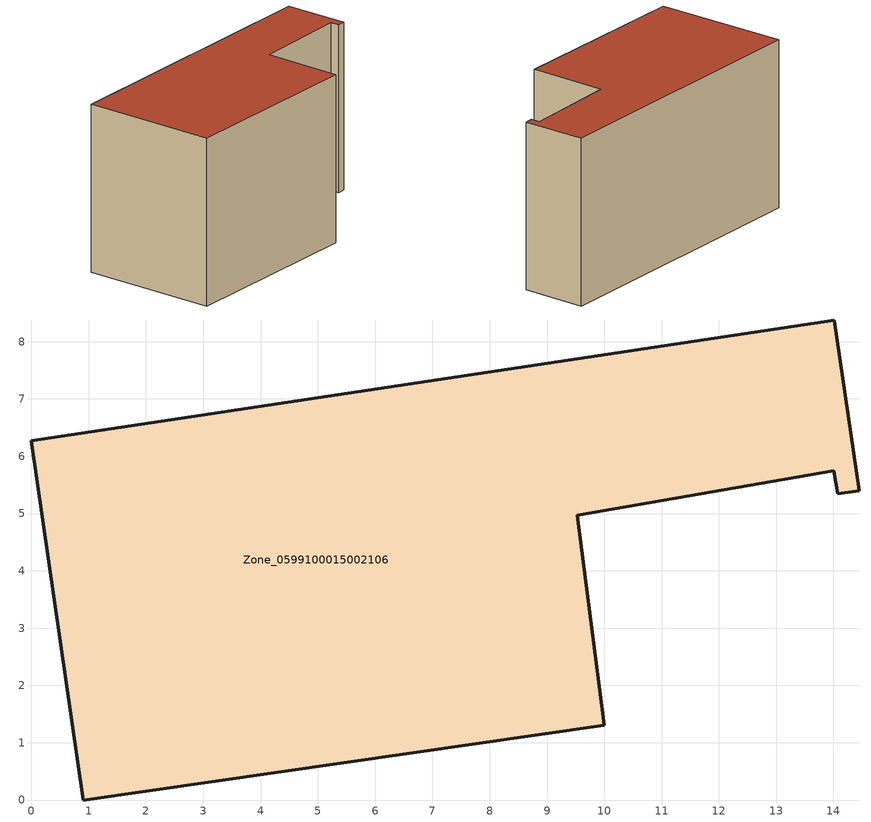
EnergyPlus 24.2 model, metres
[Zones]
Zone_0599100015002106
 floor ground (C_G): 9.53,4.97 10,1.31 0.91,0 0,6.27 14.02,8.38 14.45,5.4 14.08,5.34 14,5.75 z0.78
 wall outside (C_F): 14.02,8.38 0,6.27 0.91,0 10,1.31 9.53,4.97 14,5.75 14.08,5.34 14.45,5.4 14.02,8.38 z0.78:8.67
 roof outside (C_R): 9.53,4.97 14,5.75 14.08,5.34 14.45,5.4 14.02,8.38 0,6.27 0.91,0 10,1.31 z8.67
[BUILDING]
Pand.0599100015002106: North Axis=0; Terrain=City; Loads Convergence Tolerance Value=0.04; Temperature Convergence Tolerance Value=0.4; Solar Distribution=FullExterior; Maximum Number of Warmup Days=25; Minimum Number of Warmup Days=1
[Site:Location]
Rotterdam.The.Hague.AP_ZH_NLD Design_Conditions: Latitude=51.96; Longitude=4.45; Time Zone=1; Elevation=-4.5
[SITE:GROUNDTEMPERATURE:BUILDINGSURFACE]
18, 18, 18, 18, 18, 18, 18, 18, 18, 18, 18, 18
[MATERIAL] Thermal Absorptance=0.9; Solar Absorptance=0.7; Visible Absorptance=0.7
Name | Roughness | Thickness | Conductivity | Density | Specific Heat
G.TC.1975-1991 | MediumSmooth | 0.15 | 0.288461 | 540 | 1210
F.TC.1975-1991 | Rough | 0.3 | 0.230769 | 1920 | 840
R.TC.1975-1991 | MediumRough | 0.2 | 0.153846 | 1500 | 1000
[CONSTRUCTION]
C_G: G.TC.1975-1991
C_F: F.TC.1975-1991
C_R: R.TC.1975-1991
[ZONE]
Zone_0599100015002106: Type=1; Multiplier=1; Ceiling Height=Autocalculate; Volume=Autocalculate; Floor Area=autocalculate; Part of Total Floor Area=Yes
[ZONEINFILTRATION:DESIGNFLOWRATE]
Infil_Zone_0599100015002106: Zone or ZoneList or Space or SpaceList=Zone_0599100015002106; Schedule=AlwaysOn; Design Flow Rate Calculation Method=Flow/Area; Flow Rate per Floor Area=0.003; Constant Term Coefficient=1; Temperature Term Coefficient=0; Velocity Term Coefficient=0; Velocity Squared Term Coefficient=0
[HVACTEMPLATE:ZONE:IDEALLOADSAIRSYSTEM]
Zone_0599100015002106: Maximum Heating Supply Air Temperature=50; Minimum Cooling Supply Air Temperature=13; Maximum Heating Supply Air Humidity Ratio=0.0156; Minimum Cooling Supply Air Humidity Ratio=0.0077; Heating Limit=NoLimit; Cooling Limit=NoLimit; Dehumidification Control Type=ConstantSensibleHeatRatio; Cooling Sensible Heat Ratio=0.7; Dehumidification Setpoint=60; Humidification Control Type=None; Humidification Setpoint=30; Outdoor Air Method=None; Outdoor Air Flow Rate per Person=0.00944; Outdoor Air Flow Rate per Zone Floor Area=0; Outdoor Air Flow Rate per Zone=0; Demand Controlled Ventilation Type=None; Outdoor Air Economizer Type=NoEconomizer; Heat Recovery Type=None; Sensible Heat Recovery Effectiveness=0.7; Latent Heat Recovery Effectiveness=0.65
[ZONECONTROL:THERMOSTAT]
ThermostatControl_Zone_0599100015002106: Zone or ZoneList=Zone_0599100015002106; Control Type Schedule=DualSetpointControlType; Control 1=Thermostat_Zone_0599100015002106; Temperature Difference Between Cutout And Setpoint=0
[THERMOSTATSETPOINT:DUALSETPOINT]
Thermostat_Zone_0599100015002106: Heating Setpoint Temperature Schedule=HeatingSetpoint_Zone_0599100015002106; Cooling Setpoint Temperature Schedule=CoolingSetpoint_Zone_0599100015002106
[SCHEDULE:COMPACT]
HeatingSetpoint_Zone_0599100015002106: Through: 12/31, For: AllDays, Until: 24:00, 21
CoolingSetpoint_Zone_0599100015002106: Through: 12/31, For: AllDays, Until: 24:00, 24
DualSetpointControlType: Through: 12/31, For: AllDays, Until: 24:00, 4
AlwaysOn: Through: 12/31, For: AllDays, Until: 24:00, 1
